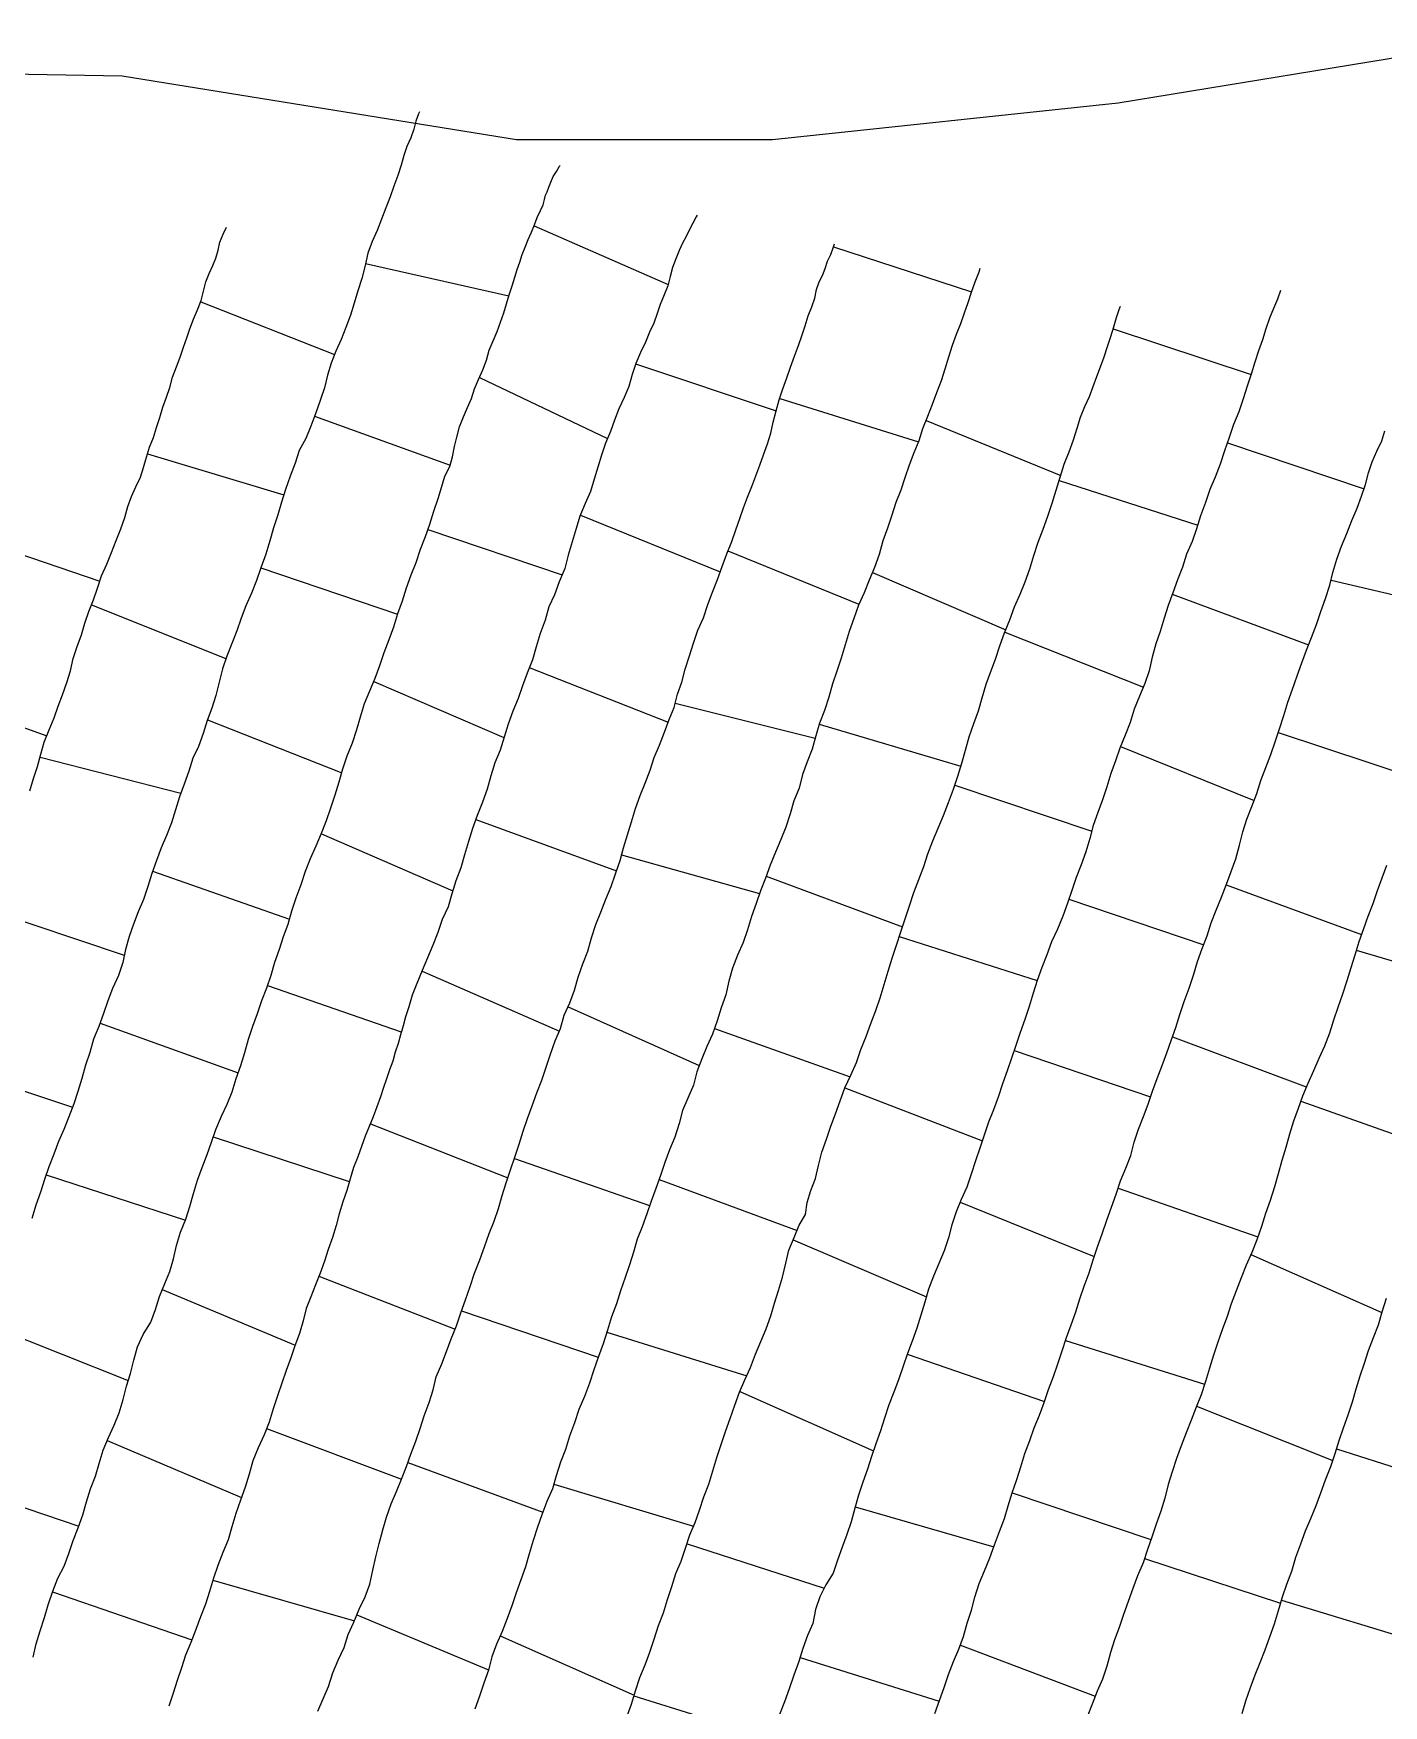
# Model space of a CAD drawing. Extents: x 703186 to 703989, y 1560402 to 1561368.
# Drawn here: x 703572.6 to 703614.4, y 1560857.4 to 1560909.3 of the extents above; entities that cross this region are included whole.
import ezdxf

# ---------------------------------------------------------------- set-up
doc = ezdxf.new("R2010")
doc.units = 0
for name, color, linetype in [('10124_2002_REAL', 30, 'Continuous'), ('AGROCAD PLL', 7, 'Continuous'), ('PANTE_2002', 7, 'Continuous')]:
    doc.layers.add(name, color=color, linetype=linetype)

msp = doc.modelspace()

# ---------------------------------------------------------------- linework, layer by layer
at = {"layer": '10124_2002_REAL'}
for points in [[(703584.5406, 1560906.8798), (703584.5162, 1560906.8215), (703584.4353, 1560906.5943), (703584.3648, 1560906.3465), (703584.2747, 1560906.0813), (703584.1527, 1560905.8097), (703584.0551, 1560905.5273), (703583.9731, 1560905.2275), (703583.8754, 1560904.9103), (703583.7533, 1560904.5736), (703583.6357, 1560904.2433), (703583.4973, 1560903.905), (703583.3664, 1560903.5573), (703583.229, 1560903.2008), (703583.0749, 1560902.8586), (703582.9432, 1560902.4984), (703582.8566, 1560902.1148), (703582.7556, 1560901.7172), (703582.6371, 1560901.3254), (703582.5196, 1560900.9486), (703582.4044, 1560900.572), (703582.2582, 1560900.1933), (703582.1209, 1560899.8229), (703581.9457, 1560899.4564), (703581.808, 1560899.0814), (703581.6908, 1560898.7158), (703581.5952, 1560898.3229), (703581.463, 1560897.9297), (703581.3259, 1560897.5425), (703581.1791, 1560897.1355), (703581.0181, 1560896.7492), (703580.8169, 1560896.3734), (703580.6858, 1560895.9807), (703580.5301, 1560895.5814), (703580.3885, 1560895.1705), (703580.268, 1560894.7744), (703580.1548, 1560894.3801), (703580.0189, 1560893.9726), (703579.8982, 1560893.5716), (703579.7751, 1560893.1559), (703579.6244, 1560892.7395), (703579.4895, 1560892.3417), (703579.3327, 1560891.9479), (703579.1641, 1560891.5598), (703579.0102, 1560891.1793), (703578.8827, 1560890.7801), (703578.7277, 1560890.3837), (703578.5652, 1560889.9997), (703578.4389, 1560889.6006), (703578.3362, 1560889.1891), (703578.2292, 1560888.779), (703578.1068, 1560888.3807), (703577.9572, 1560888.0019), (703577.8376, 1560887.601), (703577.6904, 1560887.1955), (703577.5164, 1560886.8282), (703577.3899, 1560886.4274), (703577.2458, 1560886.0234), (703577.1016, 1560885.6316), (703576.9727, 1560885.2245), (703576.8544, 1560884.8202), (703576.694, 1560884.4313), (703576.5373, 1560884.0454), (703576.3853, 1560883.6558), (703576.245, 1560883.2566), (703576.1241, 1560882.8502), (703575.9845, 1560882.4474), (703575.824, 1560882.0628), (703575.6782, 1560881.6767), (703575.5369, 1560881.2931), (703575.4221, 1560880.8996), (703575.341, 1560880.4921), (703575.2133, 1560880.083), (703575.0258, 1560879.6864), (703574.8752, 1560879.3067), (703574.7475, 1560878.9106), (703574.6033, 1560878.5087), (703574.4323, 1560878.1146), (703574.3172, 1560877.7009), (703574.191, 1560877.3081), (703574.0716, 1560876.8879), (703573.9499, 1560876.4852), (703573.8232, 1560876.1035), (703573.669, 1560875.7071), (703573.5168, 1560875.314), (703573.3472, 1560874.94), (703573.2014, 1560874.5417), (703573.0445, 1560874.1525), (703572.9158, 1560873.7575), (703572.7924, 1560873.3659), (703572.6496, 1560872.9615), (703572.5263, 1560872.5516)], [(703572.5598, 1560858.9367), (703572.6558, 1560859.3485), (703572.7751, 1560859.7565), (703572.9095, 1560860.1673), (703573.0286, 1560860.5668), (703573.1727, 1560860.9833), (703573.3276, 1560861.3945), (703573.5231, 1560861.7647), (703573.668, 1560862.1583), (703573.8025, 1560862.5566), (703573.9601, 1560862.9496), (703574.1009, 1560863.3554), (703574.2134, 1560863.7615), (703574.3446, 1560864.1634), (703574.4959, 1560864.5527), (703574.6093, 1560864.9501), (703574.7318, 1560865.3564), (703574.8998, 1560865.7518), (703575.0713, 1560866.1366), (703575.2266, 1560866.5226), (703575.3499, 1560866.9355), (703575.4599, 1560867.3467), (703575.577, 1560867.7393), (703575.6879, 1560868.1492), (703575.8021, 1560868.5655), (703575.9785, 1560868.9504), (703576.2165, 1560869.3294), (703576.3588, 1560869.725), (703576.4771, 1560870.1277), (703576.6462, 1560870.5309), (703576.7973, 1560870.9066), (703576.9206, 1560871.3013), (703577.0105, 1560871.7142), (703577.1309, 1560872.1208), (703577.2973, 1560872.5281), (703577.4243, 1560872.9185), (703577.5384, 1560873.3241), (703577.6594, 1560873.7338), (703577.8058, 1560874.1315), (703577.964, 1560874.532), (703578.0948, 1560874.9221), (703578.2234, 1560875.314), (703578.4075, 1560875.7196), (703578.5819, 1560876.0984), (703578.7381, 1560876.4823), (703578.8633, 1560876.8886), (703579, 1560877.2946), (703579.1274, 1560877.7026), (703579.2401, 1560878.1135), (703579.3725, 1560878.5139), (703579.5221, 1560878.9051), (703579.6541, 1560879.3102), (703579.8082, 1560879.7076), (703579.9437, 1560880.0972), (703580.0596, 1560880.504), (703580.1993, 1560880.9041), (703580.3322, 1560881.299), (703580.4686, 1560881.685), (703580.587, 1560882.0978), (703580.7211, 1560882.4998), (703580.8724, 1560882.9075), (703581.0127, 1560883.3249), (703581.1613, 1560883.7158), (703581.3395, 1560884.1113), (703581.5101, 1560884.5035), (703581.6625, 1560884.9008), (703581.7959, 1560885.2945), (703581.9266, 1560885.691), (703582.0556, 1560886.0979), (703582.1691, 1560886.505), (703582.3042, 1560886.9059), (703582.4642, 1560887.3058), (703582.6018, 1560887.724), (703582.7203, 1560888.112), (703582.8384, 1560888.5246), (703583.0017, 1560888.9222), (703583.1705, 1560889.3134), (703583.3203, 1560889.7067), (703583.4476, 1560890.1137), (703583.6037, 1560890.5129), (703583.7495, 1560890.9093), (703583.8734, 1560891.3158), (703584.0152, 1560891.7128), (703584.1421, 1560892.112), (703584.291, 1560892.5156), (703584.4422, 1560892.9039), (703584.5806, 1560893.3108), (703584.7328, 1560893.705), (703584.8623, 1560894.0886), (703584.9919, 1560894.4959), (703585.1216, 1560894.8837), (703585.2303, 1560895.2326), (703585.3358, 1560895.5847), (703585.4823, 1560895.8819), (703585.5719, 1560896.1815), (703585.6347, 1560896.4963), (703585.7066, 1560896.7912), (703585.79, 1560897.107), (703585.9058, 1560897.4203), (703586.0325, 1560897.7067), (703586.1605, 1560897.9886), (703586.2518, 1560898.2897), (703586.3724, 1560898.5816), (703586.5123, 1560898.8744), (703586.6213, 1560899.1789), (703586.7074, 1560899.4885), (703586.8292, 1560899.7808), (703586.9513, 1560900.0687), (703587.0601, 1560900.3575), (703587.1587, 1560900.6454), (703587.2393, 1560900.9299), (703587.3295, 1560901.207), (703587.4163, 1560901.4864), (703587.5036, 1560901.7496), (703587.5742, 1560901.9927), (703587.6542, 1560902.222), (703587.7281, 1560902.4547), (703587.8261, 1560902.687), (703587.9116, 1560902.9202), (703588.0172, 1560903.1533), (703588.1158, 1560903.3788), (703588.1985, 1560903.6071), (703588.2961, 1560903.8207), (703588.3831, 1560904.0009), (703588.4226, 1560904.1609), (703588.4543, 1560904.2968), (703588.5068, 1560904.4051), (703588.5615, 1560904.544), (703588.6241, 1560904.7056), (703588.6904, 1560904.8728), (703588.7904, 1560905.0321), (703588.8926, 1560905.1951), (703588.9074, 1560905.2162)], [(703593.1545, 1560903.6756), (703593.1317, 1560903.6302), (703593.0265, 1560903.4319), (703592.9244, 1560903.2343), (703592.819, 1560903.0191), (703592.7073, 1560902.8039), (703592.5989, 1560902.5798), (703592.4943, 1560902.326), (703592.3972, 1560902.0573), (703592.3211, 1560901.7748), (703592.2481, 1560901.4886), (703592.1344, 1560901.2066), (703592.007, 1560900.9098), (703591.9164, 1560900.6274), (703591.8135, 1560900.331), (703591.6769, 1560900.0456), (703591.5518, 1560899.7382), (703591.4034, 1560899.4155), (703591.2532, 1560899.0764), (703591.1379, 1560898.7323), (703591.0357, 1560898.3655), (703590.8885, 1560898.0202), (703590.729, 1560897.6706), (703590.5988, 1560897.3203), (703590.4671, 1560896.9616), (703590.3163, 1560896.5988), (703590.195, 1560896.2298), (703590.0724, 1560895.8607), (703589.9665, 1560895.4831), (703589.8499, 1560895.1001), (703589.6841, 1560894.732), (703589.523, 1560894.3349), (703589.4043, 1560893.9583), (703589.2845, 1560893.5414), (703589.1571, 1560893.1253), (703589.0504, 1560892.7105), (703588.8805, 1560892.3028), (703588.7282, 1560891.9033), (703588.5586, 1560891.5216), (703588.4383, 1560891.1087), (703588.2914, 1560890.6981), (703588.1648, 1560890.287), (703588.0452, 1560889.8866), (703587.8831, 1560889.4726), (703587.7397, 1560889.0747), (703587.602, 1560888.6784), (703587.4452, 1560888.2849), (703587.2926, 1560887.8885), (703587.1677, 1560887.483), (703587.0482, 1560887.0823), (703586.8856, 1560886.6909), (703586.7619, 1560886.2823), (703586.6422, 1560885.8686), (703586.4944, 1560885.4608), (703586.3371, 1560885.0571), (703586.189, 1560884.6497), (703586.0643, 1560884.2423), (703585.9428, 1560883.8324), (703585.8227, 1560883.4257), (703585.67, 1560883.0286), (703585.5452, 1560882.6212), (703585.4334, 1560882.216), (703585.2501, 1560881.8287), (703585.1132, 1560881.4269), (703584.9618, 1560881.0322), (703584.7906, 1560880.6409), (703584.6322, 1560880.2408), (703584.4583, 1560879.8417), (703584.3218, 1560879.473), (703584.2119, 1560879.1198), (703584.1077, 1560878.81), (703584.035, 1560878.5226), (703583.9528, 1560878.2464), (703583.8824, 1560877.9804), (703583.789, 1560877.7078), (703583.7142, 1560877.427), (703583.6124, 1560877.1597), (703583.5187, 1560876.8788), (703583.4307, 1560876.6117), (703583.3353, 1560876.3186), (703583.2238, 1560876.0153), (703583.1068, 1560875.7051), (703582.9861, 1560875.3986), (703582.865, 1560875.1004), (703582.7485, 1560874.7872), (703582.6297, 1560874.4637), (703582.5028, 1560874.1268), (703582.3934, 1560873.7763), (703582.2869, 1560873.4227), (703582.1662, 1560873.0624), (703582.0573, 1560872.6953), (703581.9617, 1560872.3299), (703581.8453, 1560871.9637), (703581.7169, 1560871.5916), (703581.5978, 1560871.221), (703581.4603, 1560870.8577), (703581.3166, 1560870.4881), (703581.1707, 1560870.1228), (703581.0273, 1560869.7561), (703580.9371, 1560869.3725), (703580.8261, 1560868.9792), (703580.6825, 1560868.5991), (703580.5532, 1560868.2215), (703580.4128, 1560867.8356), (703580.2757, 1560867.4401), (703580.1417, 1560867.0453), (703580.0043, 1560866.6431), (703579.8783, 1560866.2338), (703579.7276, 1560865.8333), (703579.5393, 1560865.4357), (703579.3802, 1560865.034), (703579.2667, 1560864.619), (703579.1379, 1560864.2138), (703578.9956, 1560863.8092), (703578.8502, 1560863.3993), (703578.7236, 1560862.9865), (703578.6089, 1560862.5788), (703578.4505, 1560862.185), (703578.2921, 1560861.7846), (703578.151, 1560861.3882), (703578.0341, 1560860.9797), (703577.9124, 1560860.5791), (703577.7576, 1560860.1889), (703577.6107, 1560859.7977), (703577.4526, 1560859.3979), (703577.2914, 1560859.0024), (703577.1626, 1560858.6128), (703577.0256, 1560858.2171), (703576.9018, 1560857.8216), (703576.7713, 1560857.4213)], [(703572.4557, 1560885.8172), (703572.5746, 1560886.1949), (703572.701, 1560886.572), (703572.7998, 1560886.9576), (703572.9066, 1560887.3307), (703573.0611, 1560887.7065), (703573.2145, 1560888.0779), (703573.3384, 1560888.4421), (703573.4728, 1560888.7939), (703573.6047, 1560889.1741), (703573.7233, 1560889.5433), (703573.7998, 1560889.92), (703573.93, 1560890.2909), (703574.0598, 1560890.6557), (703574.1663, 1560891.022), (703574.2942, 1560891.3855), (703574.4381, 1560891.7451), (703574.5607, 1560892.1047), (703574.6806, 1560892.49), (703574.8431, 1560892.8505), (703574.995, 1560893.2146), (703575.1415, 1560893.5883), (703575.2771, 1560893.9481), (703575.4083, 1560894.2955), (703575.5008, 1560894.6361), (703575.6163, 1560894.9464), (703575.7512, 1560895.2502), (703575.891, 1560895.5448), (703575.9899, 1560895.8478), (703576.0753, 1560896.1661), (703576.1705, 1560896.4812), (703576.2924, 1560896.7846), (703576.3912, 1560897.0903), (703576.4864, 1560897.4016), (703576.5808, 1560897.7167), (703576.6998, 1560898.0279), (703576.7983, 1560898.3356), (703576.8812, 1560898.6524), (703577.0046, 1560898.9692), (703577.1272, 1560899.2704), (703577.2289, 1560899.5799), (703577.3307, 1560899.8766), (703577.4178, 1560900.1561), (703577.5367, 1560900.4492), (703577.6637, 1560900.7447), (703577.7767, 1560901.0314), (703577.8486, 1560901.3223), (703577.9178, 1560901.6052), (703578.021, 1560901.8654), (703578.1312, 1560902.1124), (703578.2258, 1560902.3448), (703578.2969, 1560902.5904), (703578.3475, 1560902.8439), (703578.4553, 1560903.0831), (703578.5544, 1560903.3093)], [(703581.388, 1560857.2604), (703581.5563, 1560857.6466), (703581.7185, 1560858.0339), (703581.8581, 1560858.4507), (703582.0279, 1560858.8419), (703582.2064, 1560859.2368), (703582.3348, 1560859.6413), (703582.5109, 1560860.0218), (703582.6792, 1560860.4243), (703582.8608, 1560860.813), (703583.0079, 1560861.2041), (703583.095, 1560861.6414), (703583.1897, 1560862.0511), (703583.2975, 1560862.4682), (703583.4074, 1560862.8856), (703583.5252, 1560863.2836), (703583.6615, 1560863.6926), (703583.8314, 1560864.0754), (703583.9833, 1560864.4606), (703584.1381, 1560864.8525), (703584.2784, 1560865.2332), (703584.4303, 1560865.6368), (703584.5666, 1560866.0329), (703584.6932, 1560866.4256), (703584.8457, 1560866.8381), (703584.9676, 1560867.2294), (703585.0577, 1560867.6328), (703585.2421, 1560868.0401), (703585.3789, 1560868.425), (703585.5278, 1560868.8168), (703585.693, 1560869.2206), (703585.8311, 1560869.6215), (703585.9683, 1560870.0249), (703586.118, 1560870.443), (703586.2529, 1560870.8571), (703586.4142, 1560871.2673), (703586.5571, 1560871.6718), (703586.7046, 1560872.0787), (703586.8649, 1560872.4709), (703587.0006, 1560872.8639), (703587.1121, 1560873.2581), (703587.2313, 1560873.6574), (703587.3662, 1560874.0554), (703587.5037, 1560874.4497), (703587.6336, 1560874.8586), (703587.7596, 1560875.2553), (703587.8948, 1560875.6471), (703588.0371, 1560876.0446), (703588.1869, 1560876.4451), (703588.3356, 1560876.8388), (703588.4732, 1560877.2425), (703588.6121, 1560877.6503), (703588.75, 1560878.0568), (703588.9164, 1560878.4437), (703589.0351, 1560878.8525), (703589.2098, 1560879.2429), (703589.3516, 1560879.6291), (703589.4716, 1560880.0329), (703589.6086, 1560880.4471), (703589.7692, 1560880.8463), (703589.8842, 1560881.2515), (703590.0177, 1560881.6664), (703590.1709, 1560882.0555), (703590.3269, 1560882.4599), (703590.4874, 1560882.8537), (703590.6287, 1560883.2452), (703590.7661, 1560883.6535), (703590.8771, 1560884.0496), (703591.0014, 1560884.455), (703591.1253, 1560884.8565), (703591.2399, 1560885.267), (703591.3916, 1560885.6708), (703591.5428, 1560886.0595), (703591.6978, 1560886.4538), (703591.8283, 1560886.8559), (703591.9923, 1560887.2334), (703592.147, 1560887.6344), (703592.2894, 1560888.0319), (703592.4458, 1560888.4038), (703592.55, 1560888.8175), (703592.6796, 1560889.1932), (703592.7885, 1560889.5876), (703592.9151, 1560890.0064), (703593.0447, 1560890.4035), (703593.1798, 1560890.8059), (703593.3495, 1560891.1888), (703593.4927, 1560891.5944), (703593.6301, 1560891.9792), (703593.7875, 1560892.373), (703593.9341, 1560892.7759), (703594.0762, 1560893.1735), (703594.2304, 1560893.5523), (703594.3582, 1560893.9178), (703594.4849, 1560894.2683), (703594.5915, 1560894.6013), (703594.718, 1560894.9249), (703594.8485, 1560895.2556), (703594.9757, 1560895.5927), (703595.1018, 1560895.9209), (703595.2196, 1560896.245), (703595.3368, 1560896.5863), (703595.4391, 1560896.9112), (703595.5147, 1560897.26), (703595.6122, 1560897.6077), (703595.7025, 1560897.9449), (703595.8109, 1560898.2924), (703595.9388, 1560898.6313), (703596.0503, 1560898.9586), (703596.1748, 1560899.302), (703596.304, 1560899.6293), (703596.4038, 1560899.933), (703596.5031, 1560900.2447), (703596.6026, 1560900.5502), (703596.7142, 1560900.8314), (703596.8061, 1560901.1026), (703596.8555, 1560901.3736), (703596.9387, 1560901.6083), (703597.045, 1560901.8027), (703597.126, 1560902.0221), (703597.1973, 1560902.2491), (703597.3003, 1560902.461), (703597.3776, 1560902.6645), (703597.4177, 1560902.7877)], [(703601.9268, 1560902.0188), (703601.8946, 1560901.911), (703601.767, 1560901.6017), (703601.6581, 1560901.2825), (703601.5529, 1560900.9605), (703601.4423, 1560900.6381), (703601.3215, 1560900.3076), (703601.195, 1560899.971), (703601.0716, 1560899.6324), (703600.9505, 1560899.268), (703600.8437, 1560898.8946), (703600.7283, 1560898.5351), (703600.5846, 1560898.1668), (703600.4498, 1560897.8031), (703600.3068, 1560897.4298), (703600.1517, 1560897.0501), (703600.0329, 1560896.6757), (703599.8797, 1560896.3033), (703599.7283, 1560895.9252), (703599.6017, 1560895.5311), (703599.4782, 1560895.1414), (703599.3234, 1560894.7637), (703599.1937, 1560894.3693), (703599.0644, 1560893.9717), (703598.918, 1560893.5724), (703598.8027, 1560893.1537), (703598.661, 1560892.7416), (703598.4951, 1560892.3566), (703598.3393, 1560891.9599), (703598.1581, 1560891.5734), (703598.0145, 1560891.1646), (703597.8742, 1560890.7635), (703597.7497, 1560890.3494), (703597.6283, 1560889.9362), (703597.4859, 1560889.532), (703597.3506, 1560889.1344), (703597.24, 1560888.7221), (703597.1029, 1560888.3141), (703596.9532, 1560887.9134), (703596.836, 1560887.5188), (703596.7259, 1560887.1114), (703596.5651, 1560886.7169), (703596.4209, 1560886.3277), (703596.3207, 1560885.9021), (703596.1592, 1560885.5052), (703596.0403, 1560885.1012), (703595.9029, 1560884.6947), (703595.7482, 1560884.3098), (703595.585, 1560883.9101), (703595.4224, 1560883.51), (703595.2742, 1560883.1107), (703595.1227, 1560882.7109), (703594.988, 1560882.3248), (703594.848, 1560881.9189), (703594.7198, 1560881.5091), (703594.5876, 1560881.1098), (703594.4118, 1560880.7146), (703594.2562, 1560880.3203), (703594.1414, 1560879.9116), (703594.0498, 1560879.4854), (703593.9006, 1560879.0885), (703593.7764, 1560878.6795), (703593.6314, 1560878.2725), (703593.459, 1560877.8893), (703593.306, 1560877.4984), (703593.1425, 1560877.1038), (703593.0395, 1560876.6905), (703592.8634, 1560876.2866), (703592.7032, 1560875.9015), (703592.5998, 1560875.4941), (703592.4699, 1560875.0774), (703592.2978, 1560874.6827), (703592.156, 1560874.2887), (703592.022, 1560873.8781), (703591.8749, 1560873.4781), (703591.726, 1560873.0915), (703591.5942, 1560872.6907), (703591.4528, 1560872.2937), (703591.3006, 1560871.9084), (703591.1831, 1560871.5002), (703591.061, 1560871.107), (703590.9221, 1560870.714), (703590.781, 1560870.3093), (703590.6528, 1560869.9053), (703590.5022, 1560869.5003), (703590.3767, 1560869.0843), (703590.2452, 1560868.6641), (703590.0993, 1560868.2672), (703589.9546, 1560867.8549), (703589.8173, 1560867.4363), (703589.6607, 1560867.0225), (703589.4905, 1560866.6194), (703589.3538, 1560866.2068), (703589.1995, 1560865.8009), (703589.0695, 1560865.3867), (703588.9176, 1560864.9842), (703588.7883, 1560864.5687), (703588.6664, 1560864.1624), (703588.4935, 1560863.7677), (703588.3417, 1560863.3601), (703588.2098, 1560862.9746), (703588.069, 1560862.5575), (703587.9456, 1560862.145), (703587.8349, 1560861.7368), (703587.6874, 1560861.3383), (703587.5393, 1560860.9302), (703587.4112, 1560860.528), (703587.2638, 1560860.1371), (703587.1075, 1560859.7359), (703586.9335, 1560859.3427), (703586.7932, 1560858.9471), (703586.6836, 1560858.535), (703586.5377, 1560858.1352), (703586.4082, 1560857.7272), (703586.2617, 1560857.3276)], [(703611.2484, 1560901.3362), (703611.1594, 1560901.0671), (703611.0354, 1560900.7831), (703610.9069, 1560900.4769), (703610.7992, 1560900.1559), (703610.6908, 1560899.8119), (703610.5686, 1560899.4708), (703610.4493, 1560899.1175), (703610.345, 1560898.744), (703610.2212, 1560898.3695), (703610.0971, 1560897.9741), (703609.9561, 1560897.5793), (703609.7954, 1560897.1869), (703609.6554, 1560896.7752), (703609.5171, 1560896.3648), (703609.3825, 1560895.9568), (703609.224, 1560895.5524), (703609.0637, 1560895.1686), (703608.9227, 1560894.7604), (703608.7737, 1560894.3453), (703608.6475, 1560893.9444), (703608.5124, 1560893.555), (703608.3397, 1560893.1568), (703608.2089, 1560892.7529), (703608.0538, 1560892.3613), (703607.9063, 1560891.9586), (703607.7613, 1560891.5689), (703607.6473, 1560891.1703), (703607.5193, 1560890.7641), (703607.3815, 1560890.3752), (703607.2653, 1560889.9637), (703607.1739, 1560889.5427), (703607.0451, 1560889.1474), (703606.8769, 1560888.7523), (703606.7115, 1560888.3517), (703606.5865, 1560887.9354), (703606.4315, 1560887.5401), (703606.2704, 1560887.1425), (703606.1283, 1560886.7434), (703605.9908, 1560886.3514), (703605.8654, 1560885.9415), (703605.731, 1560885.5386), (703605.5838, 1560885.1412), (703605.44, 1560884.7377), (703605.3382, 1560884.3402), (703605.2164, 1560883.9277), (703605.0654, 1560883.5234), (703604.918, 1560883.1306), (703604.7767, 1560882.7265), (703604.6414, 1560882.3284), (703604.4994, 1560881.9251), (703604.3302, 1560881.5214), (703604.1507, 1560881.1316), (703604.002, 1560880.7284), (703603.8433, 1560880.3326), (703603.7024, 1560879.9363), (703603.5821, 1560879.5371), (703603.4518, 1560879.1223), (703603.3168, 1560878.7242), (703603.1759, 1560878.3222), (703603.0462, 1560877.9152), (703602.9118, 1560877.5202), (703602.7714, 1560877.1282), (703602.6282, 1560876.7264), (703602.4956, 1560876.3171), (703602.3453, 1560875.9229), (703602.1939, 1560875.5405), (703602.0633, 1560875.1292), (703601.9268, 1560874.732), (703601.7903, 1560874.3364), (703601.6608, 1560873.9276), (703601.5224, 1560873.5226), (703601.351, 1560873.1398), (703601.1949, 1560872.7545), (703601.0566, 1560872.3498), (703600.9555, 1560871.9505), (703600.8198, 1560871.5488), (703600.6582, 1560871.1485), (703600.4863, 1560870.7564), (703600.337, 1560870.3593), (703600.2193, 1560869.9506), (703600.0948, 1560869.5482), (703599.9684, 1560869.1425), (703599.8254, 1560868.7422), (703599.6833, 1560868.3606), (703599.5467, 1560867.9645), (703599.4057, 1560867.548), (703599.2534, 1560867.1654), (703599.1006, 1560866.7665), (703598.9647, 1560866.3513), (703598.8434, 1560865.9574), (703598.701, 1560865.5609), (703598.5635, 1560865.1611), (703598.4405, 1560864.7679), (703598.2936, 1560864.3675), (703598.1592, 1560863.9633), (703598.043, 1560863.561), (703597.9344, 1560863.1431), (703597.8037, 1560862.7455), (703597.656, 1560862.3558), (703597.5121, 1560861.9522), (703597.3737, 1560861.5467), (703597.1472, 1560861.1819), (703596.9605, 1560860.8075), (703596.8315, 1560860.4159), (703596.7484, 1560859.9882), (703596.5805, 1560859.6113), (703596.4395, 1560859.205), (703596.3125, 1560858.801), (703596.1593, 1560858.3837), (703596.0111, 1560857.961), (703595.8678, 1560857.5573), (703595.7149, 1560857.1599)], [(703590.9718, 1560857.0889), (703591.1163, 1560857.4786), (703591.2466, 1560857.8972), (703591.3825, 1560858.3041), (703591.5449, 1560858.7027), (703591.6902, 1560859.0969), (703591.8244, 1560859.5005), (703591.9568, 1560859.9229), (703592.1143, 1560860.317), (703592.2365, 1560860.7268), (703592.3759, 1560861.1306), (703592.4986, 1560861.535), (703592.6628, 1560861.9215), (703592.7994, 1560862.319), (703592.933, 1560862.7331), (703593.0941, 1560863.1139), (703593.2352, 1560863.5033), (703593.369, 1560863.9109), (703593.5205, 1560864.3094), (703593.6481, 1560864.7219), (703593.7698, 1560865.1325), (703593.9016, 1560865.5389), (703594.039, 1560865.9384), (703594.1851, 1560866.3486), (703594.3295, 1560866.7537), (703594.4674, 1560867.1569), (703594.6382, 1560867.5427), (703594.8097, 1560867.9302), (703594.9679, 1560868.3362), (703595.132, 1560868.7331), (703595.2986, 1560869.1306), (703595.4431, 1560869.5248), (703595.5557, 1560869.9255), (703595.6783, 1560870.3135), (703595.8029, 1560870.727), (703595.9051, 1560871.165), (703595.9979, 1560871.5661), (703596.1674, 1560871.9621), (703596.3216, 1560872.3424), (703596.5147, 1560872.6709), (703596.5717, 1560873.0455), (703596.6796, 1560873.4209), (703596.8269, 1560873.7928), (703596.9246, 1560874.1929), (703597.027, 1560874.604), (703597.1701, 1560875.0116), (703597.3019, 1560875.4167), (703597.4458, 1560875.794), (703597.5886, 1560876.2038), (703597.7424, 1560876.6032), (703597.9224, 1560876.993), (703598.0977, 1560877.3881), (703598.2367, 1560877.7943), (703598.4014, 1560878.1951), (703598.5492, 1560878.5965), (703598.6996, 1560878.9998), (703598.8313, 1560879.3968), (703598.953, 1560879.8062), (703599.0815, 1560880.2227), (703599.2093, 1560880.6255), (703599.3405, 1560881.0287), (703599.4719, 1560881.4406), (703599.6127, 1560881.8446), (703599.7435, 1560882.2513), (703599.8825, 1560882.6586), (703600.0327, 1560883.0653), (703600.1905, 1560883.4661), (703600.3074, 1560883.865), (703600.47, 1560884.2656), (703600.6309, 1560884.663), (703600.7967, 1560885.0567), (703600.9527, 1560885.4591), (703601.1039, 1560885.8669), (703601.24, 1560886.2741), (703601.3708, 1560886.6772), (703601.4798, 1560887.0814), (703601.5971, 1560887.4905), (703601.7384, 1560887.9067), (703601.8787, 1560888.2986), (703601.9954, 1560888.703), (703602.1261, 1560889.1227), (703602.2668, 1560889.5152), (703602.4089, 1560889.9029), (703602.5481, 1560890.3172), (703602.6927, 1560890.7234), (703602.8521, 1560891.1247), (703602.9988, 1560891.5221), (703603.1718, 1560891.9153), (703603.3304, 1560892.3052), (703603.4711, 1560892.7065), (703603.5979, 1560893.1173), (703603.7298, 1560893.5364), (703603.8848, 1560893.9407), (703604.0332, 1560894.3354), (703604.172, 1560894.7465), (703604.2874, 1560895.1489), (703604.4171, 1560895.55), (703604.5451, 1560895.9571), (703604.6929, 1560896.3351), (703604.8258, 1560896.7053), (703604.9443, 1560897.0665), (703605.0456, 1560897.4109), (703605.1811, 1560897.7442), (703605.3221, 1560898.0537), (703605.4444, 1560898.362), (703605.5511, 1560898.6684), (703605.6705, 1560898.974), (703605.7838, 1560899.2864), (703605.8868, 1560899.5995), (703605.9833, 1560899.9171), (703606.0828, 1560900.2163), (703606.1598, 1560900.5031), (703606.2457, 1560900.7552), (703606.2828, 1560900.8572)], [(703600.5293, 1560857.1949), (703600.6735, 1560857.5992), (703600.8149, 1560857.998), (703600.9565, 1560858.4058), (703601.1049, 1560858.8086), (703601.2747, 1560859.1899), (703601.4229, 1560859.5807), (703601.5335, 1560859.9917), (703601.6639, 1560860.4003), (703601.7668, 1560860.8059), (703601.9041, 1560861.2237), (703602.0735, 1560861.6175), (703602.2333, 1560862.0201), (703602.3774, 1560862.4292), (703602.5351, 1560862.8386), (703602.6867, 1560863.2371), (703602.8004, 1560863.635), (703602.93, 1560864.0369), (703603.0691, 1560864.449), (703603.1991, 1560864.8478), (703603.3239, 1560865.2575), (703603.4746, 1560865.6601), (703603.607, 1560866.0576), (703603.7723, 1560866.4473), (703603.9172, 1560866.845), (703604.0593, 1560867.2443), (703604.2103, 1560867.6425), (703604.3443, 1560868.04), (703604.479, 1560868.4425), (703604.6079, 1560868.8541), (703604.7584, 1560869.255), (703604.9043, 1560869.6498), (703605.0243, 1560870.0577), (703605.1602, 1560870.4515), (703605.3119, 1560870.8592), (703605.4425, 1560871.2664), (703605.5724, 1560871.6735), (703605.7172, 1560872.0771), (703605.8669, 1560872.4983), (703606.0057, 1560872.9003), (703606.1495, 1560873.3047), (703606.2912, 1560873.7127), (703606.4559, 1560874.1091), (703606.6093, 1560874.5084), (703606.7142, 1560874.9172), (703606.843, 1560875.3249), (703607.0034, 1560875.7117), (703607.1481, 1560876.1004), (703607.2841, 1560876.4996), (703607.427, 1560876.8918), (703607.5779, 1560877.2921), (703607.7284, 1560877.6851), (703607.8554, 1560878.0762), (703608.0036, 1560878.472), (703608.1332, 1560878.8782), (703608.2656, 1560879.2858), (703608.4127, 1560879.6932), (703608.5543, 1560880.1025), (703608.68, 1560880.5177), (703608.8218, 1560880.9225), (703608.9768, 1560881.3154), (703609.1042, 1560881.7241), (703609.2583, 1560882.1142), (703609.4206, 1560882.514), (703609.5707, 1560882.9236), (703609.7216, 1560883.3107), (703609.8618, 1560883.7117), (703609.9821, 1560884.1317), (703610.0815, 1560884.5453), (703610.2056, 1560884.9428), (703610.3657, 1560885.3354), (703610.5116, 1560885.7338), (703610.644, 1560886.1363), (703610.7957, 1560886.5389), (703610.9472, 1560886.9425), (703611.087, 1560887.3388), (703611.2192, 1560887.739), (703611.3565, 1560888.1504), (703611.4759, 1560888.5634), (703611.6254, 1560888.9671), (703611.7645, 1560889.382), (703611.9128, 1560889.7844), (703612.053, 1560890.1765), (703612.2116, 1560890.5726), (703612.3678, 1560890.9757), (703612.4996, 1560891.3835), (703612.6482, 1560891.7856), (703612.7823, 1560892.1967), (703612.8753, 1560892.5945), (703612.9971, 1560893.0013), (703613.1441, 1560893.4082), (703613.3038, 1560893.8054), (703613.4637, 1560894.2072), (703613.6253, 1560894.5871), (703613.7618, 1560894.9641), (703613.892, 1560895.3256), (703613.9812, 1560895.6793), (703614.0983, 1560896.023), (703614.2421, 1560896.3577), (703614.3945, 1560896.676), (703614.4851, 1560896.9867)], [(703614.5393, 1560883.5021), (703614.3935, 1560883.1051), (703614.2466, 1560882.7145), (703614.1094, 1560882.3151), (703613.9629, 1560881.9221), (703613.8296, 1560881.5368), (703613.6764, 1560881.1342), (703613.5536, 1560880.72), (703613.4308, 1560880.325), (703613.3112, 1560879.9216), (703613.1786, 1560879.5093), (703613.0295, 1560879.0957), (703612.895, 1560878.7062), (703612.7694, 1560878.2968), (703612.6194, 1560877.9), (703612.443, 1560877.5138), (703612.2695, 1560877.1276), (703612.0938, 1560876.7385), (703611.9347, 1560876.3478), (703611.7969, 1560875.9568), (703611.6569, 1560875.5646), (703611.5335, 1560875.1619), (703611.4138, 1560874.7553), (703611.2929, 1560874.3487), (703611.183, 1560873.9341), (703611.0639, 1560873.5266), (703610.931, 1560873.1111), (703610.7875, 1560872.7032), (703610.6574, 1560872.2957), (703610.5201, 1560871.8879), (703610.3586, 1560871.4918), (703610.1857, 1560871.1014), (703610.0315, 1560870.7046), (703609.8714, 1560870.3072), (703609.7251, 1560869.9044), (703609.595, 1560869.51), (703609.4541, 1560869.122), (703609.3044, 1560868.7153), (703609.1691, 1560868.3129), (703609.0472, 1560867.904), (703608.9222, 1560867.4925), (703608.7875, 1560867.0795), (703608.6349, 1560866.6986), (703608.4848, 1560866.2966), (703608.326, 1560865.8954), (703608.1737, 1560865.4954), (703608.0205, 1560865.1003), (703607.8856, 1560864.6926), (703607.7637, 1560864.2917), (703607.6658, 1560863.8754), (703607.5414, 1560863.465), (703607.3963, 1560863.0689), (703607.2549, 1560862.667), (703607.1234, 1560862.2766), (703606.9879, 1560861.8659), (703606.8201, 1560861.4673), (703606.6731, 1560861.0667), (703606.5244, 1560860.6642), (703606.3837, 1560860.2638), (703606.2451, 1560859.8633), (703606.1011, 1560859.477), (703605.9727, 1560859.0821), (703605.8618, 1560858.6576), (703605.7268, 1560858.2565), (703605.5602, 1560857.8835), (703605.4108, 1560857.4806), (703605.2552, 1560857.0909)], [(703610.059, 1560857.1875), (703610.1743, 1560857.588), (703610.3219, 1560857.9973), (703610.4657, 1560858.3877), (703610.6225, 1560858.7769), (703610.775, 1560859.1714), (703610.9239, 1560859.5725), (703611.066, 1560859.9765), (703611.1857, 1560860.3913), (703611.3118, 1560860.8074), (703611.4519, 1560861.2092), (703611.6006, 1560861.6118), (703611.728, 1560862.0396), (703611.8763, 1560862.456), (703612.0286, 1560862.8545), (703612.1876, 1560863.2414), (703612.3559, 1560863.6411), (703612.5041, 1560864.041), (703612.648, 1560864.4458), (703612.8105, 1560864.851), (703612.9427, 1560865.2618), (703613.0692, 1560865.6609), (703613.2088, 1560866.055), (703613.3511, 1560866.4581), (703613.4844, 1560866.8616), (703613.5939, 1560867.2651), (703613.7214, 1560867.6672), (703613.8569, 1560868.0639), (703613.9836, 1560868.4572), (703614.139, 1560868.8569), (703614.2865, 1560869.2498), (703614.3999, 1560869.6575), (703614.5398, 1560870.0747)]]:
    msp.add_lwpolyline(points, dxfattribs=at)
at = {"layer": 'AGROCAD PLL', "color": 3, "true_color": 0x00ff00}
for points in [[(703588.0997, 1560903.3419), (703592.2571, 1560901.524)], [(703597.3872, 1560902.694), (703601.6647, 1560901.3018)], [(703577.7595, 1560900.9878), (703581.9077, 1560899.3528)], [(703606.0615, 1560900.1523), (703610.3409, 1560898.7292)], [(703606.0615, 1560900.1523), (703610.3402, 1560898.7295)], [(703595.7169, 1560897.9911), (703600.0216, 1560896.6482)], [(703581.2885, 1560897.4389), (703585.4943, 1560895.922)], [(703600.2572, 1560897.3083), (703604.4335, 1560895.6023)], [(703609.6026, 1560896.6185), (703613.843, 1560895.1895)], [(703604.3835, 1560895.4462), (703608.6827, 1560894.0561)], [(703570.3534, 1560893.7778), (703574.6285, 1560892.3227)], [(703579.6223, 1560892.7334), (703583.8668, 1560891.294)], [(703598.5982, 1560892.5958), (703602.7293, 1560890.8156)], [(703612.818, 1560892.3493), (703617.2336, 1560891.317)], [(703574.3763, 1560891.5907), (703578.5413, 1560889.924)], [(703607.8929, 1560891.9226), (703612.1221, 1560890.349)], [(703592.4802, 1560888.5402), (703596.8168, 1560887.4479)], [(703577.9657, 1560888.0235), (703582.1335, 1560886.3775)], [(703611.1823, 1560887.6273), (703615.4613, 1560886.2138)], [(703572.775, 1560886.861), (703577.1422, 1560885.742)], [(703606.2913, 1560887.1941), (703610.432, 1560885.5164)], [(703601.1457, 1560885.992), (703605.3973, 1560884.5709)], [(703576.2692, 1560883.3254), (703580.5114, 1560881.8344)], [(703595.2963, 1560883.1701), (703599.5274, 1560881.5998)], [(703609.5625, 1560882.9014), (703613.7631, 1560881.362)], [(703599.4269, 1560881.2996), (703603.7022, 1560879.9358)], [(703599.4269, 1560881.2996), (703603.7022, 1560879.9358)], [(703613.5993, 1560880.8741), (703617.9418, 1560879.5867)], [(703589.1545, 1560879.1192), (703593.2232, 1560877.2985)], [(703593.6917, 1560878.4417), (703597.8992, 1560876.9427)], [(703602.9937, 1560877.7608), (703607.2234, 1560876.3216)], [(703572.9634, 1560873.9037), (703577.2842, 1560872.4959)], [(703601.316, 1560873.0533), (703605.475, 1560871.3683)], [(703596.1339, 1560871.8838), (703600.2666, 1560870.1149)], [(703581.4209, 1560870.7563), (703585.6488, 1560869.1125)], [(703576.5674, 1560870.343), (703580.6884, 1560868.6147)], [(703585.853, 1560869.6859), (703590.0913, 1560868.2444)], [(703571.3405, 1560869.1783), (703575.5117, 1560867.5205)], [(703590.3584, 1560869.026), (703594.6942, 1560867.6691)], [(703604.5788, 1560868.7612), (703608.8951, 1560867.4094)], [(703599.6748, 1560868.3358), (703603.926, 1560866.8697)], [(703594.477, 1560867.1787), (703598.6257, 1560865.342)], [(703608.6477, 1560866.7306), (703612.8709, 1560865.0387)], [(703579.8017, 1560866.0302), (703583.982, 1560864.4573)], [(703579.8017, 1560866.0302), (703583.982, 1560864.4573)], [(703574.8625, 1560865.6639), (703579.0258, 1560863.895)], [(703584.1846, 1560864.9787), (703588.37, 1560863.4362)], [(703612.9864, 1560865.3996), (703617.2695, 1560864.0419)], [(703569.6827, 1560864.4655), (703573.9795, 1560863.0054)], [(703588.7101, 1560864.3081), (703593.0486, 1560863.0064)], [(703602.9318, 1560864.0423), (703607.2295, 1560862.5916)], [(703598.0563, 1560863.6069), (703602.3549, 1560862.3653)], [(703592.8434, 1560862.4554), (703597.0978, 1560861.0828)], [(703611.28, 1560860.7025), (703615.6324, 1560859.3835)], [(703587.0463, 1560859.5975), (703591.2032, 1560857.7579)], [(703601.3219, 1560859.3144), (703605.5029, 1560857.7289)], [(703596.3526, 1560858.9286), (703600.6642, 1560857.5732)]]:
    msp.add_lwpolyline(points, dxfattribs=at)
at = {"layer": 'AGROCAD PLL', "color": 1, "true_color": 0xff0000}
for points in [[(703582.8701, 1560902.1746), (703587.3176, 1560901.1705)], [(703591.2496, 1560899.0656), (703595.6112, 1560897.6041)], [(703591.2496, 1560899.0656), (703595.6112, 1560897.6041)], [(703589.5391, 1560894.3745), (703593.8756, 1560892.6152)], [(703602.7001, 1560890.7421), (703606.9973, 1560889.0352)], [(703587.9489, 1560889.6407), (703592.2609, 1560887.9524)], [(703596.9442, 1560887.8831), (703601.3386, 1560886.5779)], [(703586.2901, 1560884.9277), (703590.6603, 1560883.339)], [(703571.06, 1560882.1694), (703575.3853, 1560880.7148)], [(703584.6236, 1560880.221), (703588.8826, 1560878.3652)], [(703574.639, 1560878.6082), (703578.9246, 1560877.0706)], [(703569.4626, 1560877.4449), (703573.7859, 1560876.0075)], [(703597.7405, 1560876.5982), (703602.0039, 1560874.9564)], [(703611.8779, 1560876.1867), (703616.1711, 1560874.6736)], [(703583.022, 1560875.4897), (703587.2835, 1560873.8115)], [(703591.9766, 1560873.7546), (703596.2561, 1560872.1808)], [(703606.2123, 1560873.4856), (703610.5507, 1560871.9788)], [(703573.1676, 1560860.9686), (703577.4833, 1560859.4754)], [(703578.1325, 1560861.3235), (703582.5291, 1560860.0654)]]:
    msp.add_lwpolyline(points, dxfattribs=at)
at = {"layer": 'AGROCAD PLL', "color": 5, "true_color": 0x0000ff}
for points in [[(703586.403, 1560898.6456), (703590.3777, 1560896.7465)], [(703576.1078, 1560896.2735), (703580.3355, 1560894.9962)], [(703584.8056, 1560893.9207), (703588.969, 1560892.5152)], [(703594.1121, 1560893.2616), (703598.1743, 1560891.608)], [(703568.8096, 1560889.0258), (703572.9877, 1560887.528)], [(703583.1272, 1560889.213), (703587.164, 1560887.4711)], [(703583.1272, 1560889.213), (703587.1641, 1560887.471)], [(703581.5036, 1560884.4884), (703585.5747, 1560882.7176)], [(703590.8158, 1560883.831), (703595.0951, 1560882.6318)], [(703604.6866, 1560882.4614), (703608.8682, 1560881.0402)], [(703579.8335, 1560879.7804), (703583.9801, 1560878.3382)], [(703607.8976, 1560878.189), (703612.0512, 1560876.6338)], [(703578.1466, 1560875.0801), (703582.3688, 1560873.6946)], [(703587.4892, 1560874.4082), (703591.6786, 1560872.9473)], [(703610.3332, 1560871.4345), (703614.3939, 1560869.6361)], [(703607.0331, 1560862.0028), (703611.2522, 1560860.6108)], [(703582.6061, 1560860.2495), (703586.6859, 1560858.5436)], [(703582.6061, 1560860.2495), (703586.6866, 1560858.5433)], [(703591.1969, 1560857.7377), (703595.4282, 1560856.4206)]]:
    msp.add_lwpolyline(points, dxfattribs=at)
at = {"layer": 'PANTE_2002'}
msp.add_lwpolyline([(703570.6623, 1560908.0871), (703575.3184, 1560908.0046), (703587.5554, 1560906.0203), (703595.4929, 1560906.0203), (703606.2194, 1560907.1644), (703617.8457, 1560909.0704), (703619.0515, 1560909.3155), (703677.073, 1560900.9392), (703796.1357, 1560887.9746)], dxfattribs=at)

doc.saveas('drawing.dxf')
